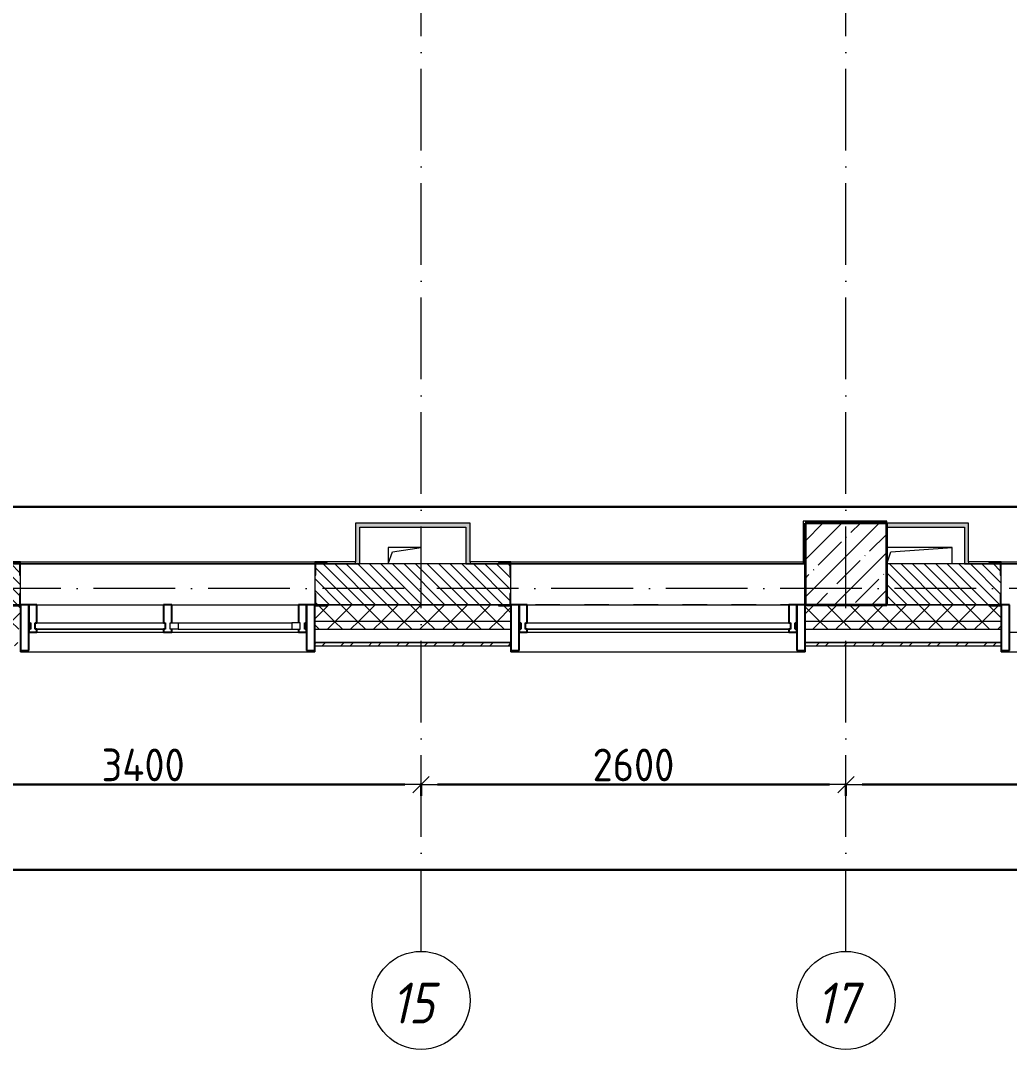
# Model space of a CAD drawing. Header units: millimetres. Extents: x -17017 to 628417, y -109036 to 199237.
# Drawn here: x 13280 to 19330, y -109036 to -102740 of the extents above; entities that cross this region are included whole.
import ezdxf

# ---------------------------------------------------------------- set-up
doc = ezdxf.new("R2010")
doc.units = ezdxf.units.MM
doc.linetypes.add('50_200_ШТРИХ_1Т_ш5_п1_п1_', pattern=[700, 500, -100, 0, -100])
doc.linetypes.add('Штрих короткий', pattern=[300, 150, -150])
for name, color, linetype, lineweight in [('0-1', 7, 'Continuous', 5), ('0-2', 7, 'Continuous', 9), ('Импосты витража', 7, 'Continuous', 9), ('Импосты витража-1', 7, 'Continuous', 25), ('Каркас_Импост', 7, 'Continuous', 13), ('Каркас_Импост-1', 7, 'Continuous', 9), ('Несущие колонны', 7, 'Continuous', 9), ('Несущие колонны-1', 7, 'Continuous', 35), ('Обобщенные модели', 7, 'Continuous', 9), ('Общие ребра', 7, 'Continuous', 9), ('Окна', 7, 'Continuous', 9), ('Оси', 7, 'Continuous', 9), ('Оси-1', 7, 'Continuous', 20), ('Оси-2', 7, '50_200_ШТРИХ_1Т_ш5_п1_п1_', 9), ('Остекление-1', 7, 'Continuous', 9), ('Перемычка-1', 7, 'Штрих короткий', 9), ('Размеры', 7, 'Continuous', 15), ('Стены', 7, 'Continuous', 9), ('Стены-1', 7, 'Continuous', 13), ('стяжа', 7, 'Continuous', 30), ('Штриховка разреза-1', 7, 'Continuous', 9)]:
    doc.layers.add(name, color=color, linetype=linetype, lineweight=lineweight)
doc.layers.add('Штриховка разреза-4', color=1, linetype='Continuous', lineweight=9, true_color=0xff0000)
doc.layers.get('0-2').off()
doc.styles.add('ISOCPEUR_I_1', font='isocpeui.ttf', dxfattribs={"width": 0.85, "height": 2.5})
doc.styles.add('СПДС', font='isocpeur.ttf', dxfattribs={"width": 0.9})
doc.dimstyles.new('Размера А3', dxfattribs={"dimtxt": 200, "dimasz": 100, "dimexe": 70, "dimexo": 100, "dimgap": 20, "dimtad": 1, "dimdec": 0, "dimrnd": 10, "dimzin": 0, "dimdsep": 46, "dimtxsty": 'СПДС', "dimblk": 'ARROWHEAD_6', "dimcen": 1, "dimclrd": 256, "dimclre": 256, "dimclrt": 256, "dimazin": 0, "dimtfac": 1, "dimtdec": 0, "dimtmove": 2, "dimatfit": 3, "dimfxl": 1, "dimtolj": 1, "dimtzin": 0, "dimarcsym": 0})
pattern_1 = [(45, (0, 0), (-70.71068, 70.71068), []), (135, (0, 0), (-70.71068, -70.71068), [])]
pattern_2 = [(135, (0, 0), (-35.35534, -35.35534), [])]

# ---------------------------------------------------------------- blocks, each defined once
blk = doc.blocks.new('Ось сетки - Круг_Ø6_00__ISO-2_5_0_9K_-16731441-АИ2_02_План отделки стен 2-го этажа _Часть 2_')
at = {"layer": 'Оси-1'}
blk.add_circle((0, 0), 3, dxfattribs=at)
blk = doc.blocks.new('ARROWHEAD_6')
at = {"color": 0, "linetype": 'Continuous'}
for p, q in [((0, 0), (-1, 0)), ((-0.5, -0.5), (0.5, 0.5))]:
    blk.add_line(p, q, dxfattribs=at)
blk = doc.blocks.new('*D716')
at = {"layer": 'Defpoints', "color": 0, "transparency": 16777216}
for p in [(12329.9, -107309.1), (15729.9, -107309.1), (15729.9, -107415.1)]:
    blk.add_point(p, dxfattribs=at)
at = {"layer": 'Размеры', "lineweight": -2, "transparency": 16777216}
for p, q in [((12329.9, -107409.1), (12329.9, -107485.1)), ((12429.9, -107415.1), (15629.9, -107415.1)), ((15729.9, -107409.1), (15729.9, -107485.1))]:
    blk.add_line(p, q, dxfattribs=at)
at = {"layer": 'Размеры', "lineweight": -2, "transparency": 16777216, "xscale": 100, "yscale": 100, "zscale": 100, "rotation": 180}
blk.add_blockref('ARROWHEAD_6', (12329.9, -107415.1), dxfattribs=at)
at = {"layer": 'Размеры', "lineweight": -2, "transparency": 16777216, "xscale": 100, "yscale": 100, "zscale": 100}
blk.add_blockref('ARROWHEAD_6', (15729.9, -107415.1), dxfattribs=at)
at = {"layer": 'Размеры', "transparency": 16777216, "insert": (14029.9, -107295.1), "char_height": 200, "width": 2.564, "attachment_point": 5, "style": 'СПДС'}
blk.add_mtext('\\A1;3400', dxfattribs=at)
blk = doc.blocks.new('*D717')
at = {"layer": 'Defpoints', "color": 0, "transparency": 16777216}
for p in [(15729.9, -107309.1), (18329.9, -107309.1), (18329.9, -107415.1)]:
    blk.add_point(p, dxfattribs=at)
at = {"layer": 'Размеры', "lineweight": -2, "transparency": 16777216}
for p, q in [((15729.9, -107409.1), (15729.9, -107485.1)), ((15829.9, -107415.1), (18229.9, -107415.1)), ((18329.9, -107409.1), (18329.9, -107485.1))]:
    blk.add_line(p, q, dxfattribs=at)
at = {"layer": 'Размеры', "lineweight": -2, "transparency": 16777216, "xscale": 100, "yscale": 100, "zscale": 100, "rotation": 180}
blk.add_blockref('ARROWHEAD_6', (15729.9, -107415.1), dxfattribs=at)
at = {"layer": 'Размеры', "lineweight": -2, "transparency": 16777216, "xscale": 100, "yscale": 100, "zscale": 100}
blk.add_blockref('ARROWHEAD_6', (18329.9, -107415.1), dxfattribs=at)
at = {"layer": 'Размеры', "transparency": 16777216, "insert": (17029.9, -107295.1), "char_height": 200, "width": 2.488, "attachment_point": 5, "style": 'СПДС'}
blk.add_mtext('\\A1;2600', dxfattribs=at)
blk = doc.blocks.new('*D718')
at = {"layer": 'Defpoints', "color": 0, "transparency": 16777216}
for p in [(18329.9, -107309.1), (21329.9, -107309.1), (21329.9, -107415.1)]:
    blk.add_point(p, dxfattribs=at)
at = {"layer": 'Размеры', "lineweight": -2, "transparency": 16777216}
for p, q in [((18329.9, -107409.1), (18329.9, -107485.1)), ((18429.9, -107415.1), (21229.9, -107415.1)), ((21329.9, -107409.1), (21329.9, -107485.1))]:
    blk.add_line(p, q, dxfattribs=at)
at = {"layer": 'Размеры', "lineweight": -2, "transparency": 16777216, "xscale": 100, "yscale": 100, "zscale": 100, "rotation": 180}
blk.add_blockref('ARROWHEAD_6', (18329.9, -107415.1), dxfattribs=at)
at = {"layer": 'Размеры', "lineweight": -2, "transparency": 16777216, "xscale": 100, "yscale": 100, "zscale": 100}
blk.add_blockref('ARROWHEAD_6', (21329.9, -107415.1), dxfattribs=at)
at = {"layer": 'Размеры', "transparency": 16777216, "insert": (19829.9, -107295.1), "char_height": 200, "width": 2.488, "attachment_point": 5, "style": 'СПДС'}
blk.add_mtext('\\A1;3000', dxfattribs=at)
blk = doc.blocks.new('*D740')
at = {"layer": 'Defpoints', "color": 0, "transparency": 16777216}
for p in [(-10070.1, -107830.3), (93429.9, -107830.3), (93429.9, -107936.4)]:
    blk.add_point(p, dxfattribs=at)
at = {"layer": 'Размеры', "lineweight": -2, "transparency": 16777216}
for p, q in [((-10070.1, -107930.3), (-10070.1, -108006.4)), ((-9970.1, -107936.4), (93329.9, -107936.4)), ((93429.9, -107930.3), (93429.9, -108006.4))]:
    blk.add_line(p, q, dxfattribs=at)
at = {"layer": 'Размеры', "lineweight": -2, "transparency": 16777216, "xscale": 100, "yscale": 100, "zscale": 100, "rotation": 180}
blk.add_blockref('ARROWHEAD_6', (-10070.1, -107936.4), dxfattribs=at)
at = {"layer": 'Размеры', "lineweight": -2, "transparency": 16777216, "xscale": 100, "yscale": 100, "zscale": 100}
blk.add_blockref('ARROWHEAD_6', (93429.9, -107936.4), dxfattribs=at)
at = {"layer": 'Размеры', "transparency": 16777216, "insert": (41679.9, -107816.4), "char_height": 200, "width": 3.544, "attachment_point": 5, "style": 'СПДС'}
blk.add_mtext('\\A1;103500', dxfattribs=at)
blk = doc.blocks.new('BSC_Колонна _Прямоугольная - 500х500-V96-АИ2_02_План отделки стен 2-го этажа _Часть 2_')
at = {"layer": 'Несущие колонны'}
h = blk.add_hatch(dxfattribs=at)
h.set_pattern_fill('FP_95', color=256, style=0, pattern_type=2)
h.set_pattern_definition([(45, (-28400, -150), (-114.04925, 114.04925), []), (45, (-28285.95, -150), (-114.04925, 114.04925), [201.613, -40.323, 3.353, -36.97])])
h.paths.add_polyline_path([(-250, -250), (250, -250), (250, 250), (-250, 250)], flags=0)
at = {"layer": 'Несущие колонны-1'}
for p, q in [((250, 250), (-250, 250)), ((-250, 250), (-250, -250)), ((250, -250), (250, 250)), ((-250, -250), (250, -250))]:
    blk.add_line(p, q, dxfattribs=at)
blk = doc.blocks.new('Проем_Дверь_Прямоугольный - 1800х2700h_оконные проемы-25805030-АИ2_02_План отделки стен 2-го этажа _Часть 2_')
at = {"layer": 'Перемычка-1'}
for p, q in [((900, 125), (-900, 125)), ((900, -125), (-900, -125))]:
    blk.add_line(p, q, dxfattribs=at)
blk = doc.blocks.new('PNS_Панель прямоугольная1 - Нр_Стекло - 40мм-25293744-АИ2_02_План отделки стен 2-го этажа _Часть 2_')
at = {"layer": 'Остекление-1'}
for p, q in [((-800, 40), (800, 40)), ((-810, 0), (810, 0)), ((800, 0), (-800, 0))]:
    blk.add_line(p, q, dxfattribs=at)
blk = doc.blocks.new('Прямоугольный импост - Импост структурный с накладкой - 150мм-25651488-АИ2_02_План отделки стен 2-го этажа _Часть 2_')
at = {"layer": 'Импосты витража'}
for p, q in [((44650, -100), (46250, -100)), ((44650, -267), (46250, -267))]:
    blk.add_line(p, q, dxfattribs=at)
blk = doc.blocks.new('Прямоугольный импост - Импост структурный с накладкой - 150мм-25651501-АИ2_02_План отделки стен 2-го этажа _Часть 2_')
at = {"layer": 'Импосты витража-1'}
for p, q in [((-25, 0), (-25, 17)), ((-25, 17), (25, 17)), ((-15, 0), (-25, 0)), ((-15, -40), (-15, 0)), ((25, 0), (15, 0)), ((15, 0), (15, -40)), ((25, 17), (25, 0)), ((-25, -150), (-25, -40)), ((-25, -40), (-15, -40)), ((15, -40), (25, -40)), ((25, -40), (25, -150)), ((25, -150), (-25, -150))]:
    blk.add_line(p, q, dxfattribs=at)
blk = doc.blocks.new('PNS_Панель прямоугольная2 - Нр_Стекло - 40мм-26243474-АИ2_02_План отделки стен 2-го этажа _Часть 2_')
at = {"layer": 'Каркас_Импост'}
for p, q in [((-397.5, 0), (-397.5, 40)), ((-397.5, 40), (-347.5, 40)), ((-347.5, 40), (-347.5, 0)), ((397.5, 40), (347.5, 40)), ((347.5, 40), (347.5, 0)), ((397.5, 0), (397.5, 40)), ((-347.5, 0), (-397.5, 0)), ((347.5, 0), (397.5, 0))]:
    blk.add_line(p, q, dxfattribs=at)
at = {"layer": 'Каркас_Импост-1'}
for p, q in [((-347.5, 40), (347.5, 40)), ((-347.5, 0), (347.5, 0))]:
    blk.add_line(p, q, dxfattribs=at)
blk = doc.blocks.new('Прямоугольный импост - Импост структурный с накладкой - 150мм-25647633-АИ2_02_План отделки стен 2-го этажа _Часть 2_')
at = {"layer": 'Импосты витража-1'}
for p, q in [((-25, 0), (-25, 17)), ((-25, 17), (25, 17)), ((-15, 0), (-25, 0)), ((-15, -40), (-15, 0)), ((25, 17), (25, 0)), ((-25, -150), (-25, -40)), ((-25, -40), (-15, -40)), ((25, -40), (25, -150)), ((25, -150), (-25, -150))]:
    blk.add_line(p, q, dxfattribs=at)
blk = doc.blocks.new('Прямоугольный импост - Импост структурный с накладкой - 150мм-25647642-АИ2_02_План отделки стен 2-го этажа _Часть 2_')
at = {"layer": 'Импосты витража'}
for p, q in [((42475, -100), (43250, -100)), ((42475, -267), (43250, -267))]:
    blk.add_line(p, q, dxfattribs=at)
blk = doc.blocks.new('Прямоугольный импост - Импост структурный с накладкой - 150мм-V150-АИ2_02_План отделки стен 2-го этажа _Часть 2_')
at = {"layer": 'Импосты витража-1'}
for p, q in [((-25, 0), (-25, 17)), ((-25, 17), (25, 17)), ((25, 0), (15, 0)), ((15, 0), (15, -40)), ((25, 17), (25, 0)), ((-25, -150), (-25, -40)), ((15, -40), (25, -40)), ((25, -40), (25, -150)), ((25, -150), (-25, -150))]:
    blk.add_line(p, q, dxfattribs=at)
blk = doc.blocks.new('PNS_Панель прямоугольная1 - Нр_Стекло - 40мм-25259299-АИ2_02_План отделки стен 2-го этажа _Часть 2_')
at = {"layer": 'Остекление-1'}
for p, q in [((-387.5, 40), (387.5, 40)), ((-397.5, 0), (397.5, 0)), ((387.5, 0), (-387.5, 0))]:
    blk.add_line(p, q, dxfattribs=at)
blk = doc.blocks.new('Прямоугольный импост - Импост структурный с накладкой - 150мм-25647644-АИ2_02_План отделки стен 2-го этажа _Часть 2_')
at = {"layer": 'Импосты витража-1'}
for p, q in [((-25, 0), (-25, 17)), ((-25, 17), (25, 17)), ((-15, 0), (-25, 0)), ((-15, -40), (-15, 0)), ((25, 0), (15, 0)), ((15, 0), (15, -40)), ((25, 17), (25, 0)), ((-25, -150), (-25, -40)), ((-25, -40), (-15, -40)), ((15, -40), (25, -40)), ((25, -40), (25, -150)), ((25, -150), (-25, -150))]:
    blk.add_line(p, q, dxfattribs=at)
blk = doc.blocks.new('Прямоугольный импост - Откос НВФ_50х280 мм-V159-АИ2_02_План отделки стен 2-го этажа _Часть 2_')
at = {"layer": 'Импосты витража-1'}
for p, q in [((-50, 130), (0, 130)), ((-50, -150), (-50, 130)), ((0, 130), (0, -150)), ((0, -150), (-50, -150))]:
    blk.add_line(p, q, dxfattribs=at)
blk = doc.blocks.new('Прямоугольный импост - Откос НВФ_50х280 мм-25995273-АИ2_02_План отделки стен 2-го этажа _Часть 2_')
at = {"layer": 'Импосты витража-1'}
for p, q in [((0, 130), (-50, 130)), ((-50, 130), (-50, -150)), ((0, -144), (0, 130)), ((-50, -150), (0, -150))]:
    blk.add_line(p, q, dxfattribs=at)
blk = doc.blocks.new('Прямоугольный импост - Откос НВФ_50х280 мм-25993838-АИ2_02_План отделки стен 2-го этажа _Часть 2_')
at = {"layer": 'Импосты витража-1'}
for p, q in [((0, 130), (-50, 130)), ((-50, 130), (-50, -150)), ((0, -144), (0, 130)), ((-50, -150), (0, -150))]:
    blk.add_line(p, q, dxfattribs=at)
blk = doc.blocks.new('Прямоугольный импост - Откос НВФ_50х280 мм-25993834-АИ2_02_План отделки стен 2-го этажа _Часть 2_')
at = {"layer": 'Импосты витража-1'}
for p, q in [((-50, 130), (0, 130)), ((-50, -150), (-50, 130)), ((0, 130), (0, -144)), ((0, -150), (-50, -150))]:
    blk.add_line(p, q, dxfattribs=at)
blk = doc.blocks.new('Фахверк_СКБ_Уголок - 250_2700-27497298-АИ2_02_План отделки стен 2-го этажа _Часть 2_')
at = {"layer": 'Обобщенные модели'}
for p, q in [((200, 181), (125, 181)), ((125, 181), (125, 106)), ((131, 106), (131, 175)), ((131, 175), (200, 175)), ((200, 175), (200, 181)), ((125, 106), (131, 106)), ((131, -6), (125, -6)), ((125, -6), (125, -81)), ((131, -75), (131, -6)), ((125, -81), (200, -81)), ((200, -75), (131, -75)), ((200, -81), (200, -75))]:
    blk.add_line(p, q, dxfattribs=at)
blk = doc.blocks.new('AR_Отверстие прямоугольное _в плите_ - AR_Отверстие прямоугольное _в плите_-30511394-АИ2_02_План отделки стен 2-го этажа _Часть 2_')
at = {"layer": 'Обобщенные модели'}
for p, q in [((200, 50), (-200, 50)), ((-200, -50), (-175, 25)), ((-175, 25), (200, 50)), ((200, -50), (200, 50))]:
    blk.add_line(p, q, dxfattribs=at)
blk = doc.blocks.new('AR_Отверстие прямоугольное _в плите_ - AR_Отверстие прямоугольное _в плите_-V214-АИ2_02_План отделки стен 2-го этажа _Часть 2_')
at = {"layer": 'Обобщенные модели'}
for p, q in [((100, 50), (-100, 50)), ((-100, 50), (-100, -50)), ((-100, -50), (-75, 25)), ((-75, 25), (100, 50)), ((100, -50), (100, 50))]:
    blk.add_line(p, q, dxfattribs=at)
blk = doc.blocks.new('Отлив_СКБ - Отлив витража_120_НВФ-31885687-АИ2_02_План отделки стен 2-го этажа _Часть 2_')
at = {"layer": 'Окна'}
for p, q in [((1750, -2), (50, -2)), ((0, -120), (0, -113)), ((0, -120), (1800, -120)), ((1800, -113), (1800, -120))]:
    blk.add_line(p, q, dxfattribs=at)
blk = doc.blocks.new('0125-Р-ОО-Ш2-АР-о_23_10_2024_rvt-1-АИ2_02_План отделки стен 2-го этажа _Часть 2_')
at = {"layer": 'Штриховка разреза-1'}
h = blk.add_hatch(dxfattribs=at)
h.set_pattern_fill('FP_2', color=256, style=0, pattern_type=2)
h.set_pattern_definition(pattern_2)
h.paths.add_polyline_path([(25779, -100), (26344, -100), (26344, -31), (26350, -31), (26350, 81), (26344, 81), (26344, 150), (25156, 150), (25156, 81), (25150, 81), (25150, -31), (25156, -31), (25156, -100), (25313, -100)], flags=0)
h.paths.add_polyline_path([(23344, -100), (23344, -31), (23350, -31), (23350, 81), (23344, 81), (23344, 150), (22650, 150), (22650, -100), (23275, -100)], flags=0)
h = blk.add_hatch(dxfattribs=at)
h.set_pattern_fill('FP_2', color=256, style=0, pattern_type=2)
h.set_pattern_definition(pattern_2)
h.paths.add_polyline_path([(29040.9, -100), (29344, -100), (29344, -31), (29350, -31), (29350, 81), (29344, 81), (29344, 150), (28650, 150), (28650, -100)], flags=0)
h = blk.add_hatch(dxfattribs=at)
h.set_pattern_fill('FP_81', color=256, style=0, pattern_type=2)
h.set_pattern_definition(pattern_1)
h.paths.add_polyline_path([(103134.1, -200), (103600, -200), (103600, -100), (94575, -100), (94575, -106), (94500, -106), (94500, -200), (102202.1, -200)], flags=0)
h.paths.add_polyline_path([(91850, -200), (92700, -200), (92700, -106), (92625, -106), (92625, -100), (84750, -100), (84750, -200), (91350, -200)], flags=0)
h.paths.add_polyline_path([(83562.3, -200), (83750, -200), (83750, -100), (82625, -100), (82625, -106), (82550, -106), (82550, -200), (83250, -200)], flags=0)
h.paths.add_polyline_path([(74750, -200), (74750, -100), (73425, -100), (73425, -106), (73350, -106), (73350, -200), (74242.4, -200)], flags=0)
h.paths.add_polyline_path([(71446.5, -200), (71550, -200), (71550, -106), (71475, -106), (71475, -100), (70425, -100), (70425, -106), (70350, -106), (70350, -200), (71200, -200)], flags=0)
h.paths.add_polyline_path([(67718.5, -200), (68549.7, -200), (68549.7, -106), (68475, -106), (68475, -100), (67425, -100), (67425, -106), (67350, -106), (67350, -200)], flags=0)
h.paths.add_polyline_path([(64700, -200), (65550, -200), (65550, -106), (65475, -106), (65475, -100), (64425, -100), (64425, -106), (64350, -106), (64350, -200), (64456.5, -200)], flags=0)
h.paths.add_polyline_path([(62550, -200), (62550, -106), (62475, -106), (62475, -100), (61425, -100), (61425, -106), (61350, -106), (61350, -200), (62126.6, -200)], flags=0)
h.paths.add_polyline_path([(56534.6, -200), (56550, -200), (56550, -106), (56475, -106), (56475, -100), (55425, -100), (55425, -106), (55350, -106), (55350, -200), (56200, -200)], flags=0)
h.paths.add_polyline_path([(53272.7, -200), (53550, -200), (53550, -106), (53475, -106), (53475, -100), (52425, -100), (52425, -106), (52350, -106), (52350, -200), (52806.7, -200)], flags=0)
h.paths.add_polyline_path([(50550, -200), (50550, -106), (50475, -106), (50475, -100), (49425, -100), (49425, -106), (49350, -106), (49350, -200), (50010.7, -200)], flags=0)
h.paths.add_polyline_path([(47475, -200), (47550, -200), (47550, -106), (47475, -106), (47475, -100), (46425, -100), (46425, -106), (46350, -106), (46350, -200), (47214.7, -200)], flags=0)
h.paths.add_polyline_path([(44550, -200), (44550, -106), (44475, -106), (44475, -100), (43425, -100), (43425, -106), (43350, -106), (43350, -200), (44418.8, -200)], flags=0)
h.paths.add_polyline_path([(40700, -200), (41550, -200), (41550, -106), (41475, -105.4), (41475, -100), (40150, -100), (40150, -200), (40690.8, -200)], flags=0)
h.paths.add_polyline_path([(38344, -200), (38350, -200), (38350, -106), (38275, -106), (38275, -100), (37150, -100), (37150, -200), (38275, -200)], flags=0)
h.paths.add_polyline_path([(35350, -200), (35350, -106), (35275, -106), (35275, -100), (34225, -100), (34225, -106), (34150, -106), (34150, -200), (35344, -200)], flags=0)
h.paths.add_polyline_path([(32275, -200), (32350, -200), (32350, -106), (32275, -106), (32275, -100), (31150, -100), (31150, -200), (31650, -200)], flags=0)
h.paths.add_polyline_path([(29350, -200), (29350, -106), (29275, -106), (29275, -100), (28150, -100), (28150, -200), (29344, -200)], flags=0)
h.paths.add_polyline_path([(25779, -200), (26350, -200), (26350, -106), (26275, -106), (26275, -100), (25225, -100), (25225, -106), (25150, -106), (25150, -200), (25313, -200)], flags=0)
h.paths.add_polyline_path([(22650, -200), (23350, -200), (23350, -106), (23275, -106), (23275, -100), (22150, -100), (22150, -200)], flags=0)
h.paths.add_polyline_path([(19255.1, -200), (20350, -200), (20350, -106), (20275, -106), (20275, -100), (19150, -100), (19150, -200)], flags=0)
h.paths.add_polyline_path([(16459.1, -200), (17350, -200), (17350, -106), (17275, -106), (17275, -100), (16225, -100), (16225, -106), (16150, -106), (16150, -200)], flags=0)
h.paths.add_polyline_path([(14595.1, -200), (15150, -200), (15150, -106), (15075, -106), (15075, -100), (9825, -100), (9825, -106), (9750, -106), (9750, -200), (13663.1, -200)], flags=0)
h.paths.add_polyline_path([(8150, -200), (8750, -200), (8750, -106), (8675, -106), (8675, -100), (-100, -100), (-100, -200), (8071.2, -200)], flags=0)
h = blk.add_hatch(dxfattribs=at)
h.set_pattern_fill('FP_81', color=256, style=0, pattern_type=2)
h.set_pattern_definition(pattern_1)
h.paths.add_polyline_path([(103600, -250), (103700, -250), (103700, -200), (94500, -200), (94500, -250), (103134.1, -250)], flags=0)
h.paths.add_polyline_path([(91950.2, -250), (92700, -250), (92700, -200), (84750, -200), (84750, -250), (91018.2, -250)], flags=0)
h.paths.add_polyline_path([(83562.3, -250), (83750, -250), (83750, -200), (82550, -200), (82550, -250), (82630.3, -250)], flags=0)
h.paths.add_polyline_path([(74242.4, -250), (74750, -250), (74750, -200), (73350, -200), (73350, -250), (73776.4, -250)], flags=0)
h.paths.add_polyline_path([(70350, -250), (71550, -250), (71550, -200), (70350, -200)], flags=0)
h.paths.add_polyline_path([(68549.7, -250), (68549.7, -200), (67350, -200), (67350, -250), (67718.5, -250)], flags=0)
h.paths.add_polyline_path([(64350, -250), (65550, -250), (65550, -200), (64350, -200)], flags=0)
h.paths.add_polyline_path([(62550, -250), (62550, -200), (61350, -200), (61350, -250), (62126.6, -250)], flags=0)
h.paths.add_polyline_path([(56550, -250), (56550, -200), (55350, -200), (55350, -250), (56534.6, -250)], flags=0)
h.paths.add_polyline_path([(53550, -250), (53550, -200), (52350, -200), (52350, -250), (53272.7, -250)], flags=0)
h.paths.add_polyline_path([(50550, -250), (50550, -200), (49350, -200), (49350, -250), (50010.7, -250)], flags=0)
h.paths.add_polyline_path([(47214.7, -250), (47550, -250), (47550, -200), (46350, -200), (46350, -250), (46748.7, -250)], flags=0)
h.paths.add_polyline_path([(43486.8, -250), (44550, -250), (44550, -200), (43350, -200), (43350, -250)], flags=0)
h.paths.add_polyline_path([(41550, -250), (41550, -200), (40150, -200), (40150, -250), (40690.8, -250)], flags=0)
h.paths.add_polyline_path([(37894.8, -250), (38350, -250), (38350, -200), (37150, -200), (37150, -250)], flags=0)
h.paths.add_polyline_path([(35098.9, -250), (35350, -250), (35350, -200), (34150, -200), (34150, -250), (34166.9, -250)], flags=0)
h.paths.add_polyline_path([(32302.9, -250), (32350, -250), (32350, -200), (31150, -200), (31150, -250), (31370.9, -250)], flags=0)
h.paths.add_polyline_path([(29040.9, -250), (29350, -250), (29350, -200), (28150, -200), (28150, -250), (28575, -250)], flags=0)
h.paths.add_polyline_path([(25313, -250), (26350, -250), (26350, -200), (25150, -200), (25150, -250)], flags=0)
h.paths.add_polyline_path([(22983, -250), (23350, -250), (23350, -200), (22150, -200), (22150, -250)], flags=0)
h.paths.add_polyline_path([(20350, -250), (20350, -200), (19150, -200), (19150, -250), (20187, -250)], flags=0)
h.paths.add_polyline_path([(17350, -250), (17350, -200), (16150, -200), (16150, -250), (16459.1, -250)], flags=0)
h.paths.add_polyline_path([(14595.1, -250), (15150, -250), (15150, -200), (9750, -200), (9750, -250), (13663.1, -250)], flags=0)
h.paths.add_polyline_path([(8537.2, -250), (8750, -250), (8750, -200), (-200, -200), (-200, -250), (8071.2, -250)], flags=0)
h = blk.add_hatch(dxfattribs=at)
h.set_pattern_fill('FP_80', color=256, style=0, pattern_type=2)
h.set_pattern_definition([(45, (0, 0), (-85.5366, 85.5366), []), (45, (57.02, 0), (-85.5366, 85.5366), [])])
h.paths.add_polyline_path([(40665, -350), (40665, -330), (40151, -330), (40151, -350)], flags=0)
h.paths.add_polyline_path([(38350, -350), (38350, -330), (37150, -330), (37150, -350), (37894.8, -350)], flags=0)
h.paths.add_polyline_path([(35350, -350), (35350, -330), (34151, -330), (34151, -350), (35098.9, -350)], flags=0)
h.paths.add_polyline_path([(31370.9, -350), (32350, -350), (32350, -330), (31150, -330), (31150, -350)], flags=0)
h.paths.add_polyline_path([(29040.9, -350), (29350, -350), (29350, -330), (28151, -330), (28151, -350), (28575, -350)], flags=0)
h.paths.add_polyline_path([(26245, -350), (26350, -350), (26350, -330), (25150, -330), (25150, -350), (25779, -350)], flags=0)
h.paths.add_polyline_path([(23350, -350), (23350, -330), (22150, -330), (22150, -350), (22983, -350)], flags=0)
h.paths.add_polyline_path([(20187, -350), (20350, -350), (20350, -330), (19150, -330), (19150, -350), (19255.1, -350)], flags=0)
h.paths.add_polyline_path([(17350, -350), (17350, -330), (16150, -330), (16150, -350), (16459.1, -350)], flags=0)
h.paths.add_polyline_path([(15150, -350), (15150, -330), (9750, -330), (9750, -350), (14595.1, -350)], flags=0)
h.paths.add_polyline_path([(8071.2, -350), (8750, -350), (8750, -330), (-330, -330), (-330, -350), (7139.2, -350)], flags=0)
at = {"layer": 'Общие ребра'}
for p, q in [((26275, -100), (25225, -100)), ((25225, -100), (26275, -100)), ((25150, -200), (26350, -200)), ((25150, -250), (26350, -250)), ((28150, -200), (29350, -200)), ((28150, -250), (29350, -250))]:
    blk.add_line(p, q, dxfattribs=at)
at = {"layer": 'Стены'}
for p, q in [((23350, 150), (25150, 150)), ((26350, 150), (28138, 150)), ((29350, 150), (31150, 150))]:
    blk.add_line(p, q, dxfattribs=at)
at = {"layer": 'Стены-1'}
for p, q in [((26275, 150), (25225, 150)), ((29275, 150), (28650, 150)), ((23350, -31), (23350, 81)), ((25150, 81), (25150, -31)), ((26350, -31), (26350, 81)), ((29350, -31), (29350, 81)), ((25150, -106), (25150, -330)), ((26350, -330), (26350, -106)), ((28150, -100), (28150, -330)), ((29275, -100), (28650, -100)), ((28650, -100), (29275, -100)), ((29350, -330), (29350, -106)), ((25150, -330), (26350, -330)), ((26350, -330), (25150, -330)), ((25150, -330), (25150, -350)), ((25150, -350), (26350, -350)), ((26350, -350), (26350, -330)), ((28150, -330), (29350, -330)), ((29350, -330), (28151, -330)), ((28151, -330), (28151, -350)), ((28151, -350), (29350, -350)), ((29350, -350), (29350, -330))]:
    blk.add_line(p, q, dxfattribs=at)
at = {"layer": '0-2'}
for name, p in [('BSC_Колонна _Прямоугольная - 500х500-V96-АИ2_02_План отделки стен 2-го этажа _Часть 2_', (28400, 150)), ('AR_Отверстие прямоугольное _в плите_ - AR_Отверстие прямоугольное _в плите_-V214-АИ2_02_План отделки стен 2-го этажа _Часть 2_', (25700, 200)), ('AR_Отверстие прямоугольное _в плите_ - AR_Отверстие прямоугольное _в плите_-30511394-АИ2_02_План отделки стен 2-го этажа _Часть 2_', (28850, 200)), ('Фахверк_СКБ_Уголок - 250_2700-27497298-АИ2_02_План отделки стен 2-го этажа _Часть 2_', (25025, -25)), ('Проем_Дверь_Прямоугольный - 1800х2700h_оконные проемы-25805030-АИ2_02_План отделки стен 2-го этажа _Часть 2_', (27250, 25)), ('Проем_Дверь_Прямоугольный - 1800х2700h_оконные проемы-25805030-АИ2_02_План отделки стен 2-го этажа _Часть 2_', (30250, 25)), ('Прямоугольный импост - Импост структурный с накладкой - 150мм-25647642-АИ2_02_План отделки стен 2-го этажа _Часть 2_', (-19025, 0)), ('Прямоугольный импост - Импост структурный с накладкой - 150мм-25647642-АИ2_02_План отделки стен 2-го этажа _Часть 2_', (-18200, 0)), ('Прямоугольный импост - Импост структурный с накладкой - 150мм-25651488-АИ2_02_План отделки стен 2-го этажа _Часть 2_', (-18200, 0)), ('PNS_Панель прямоугольная1 - Нр_Стекло - 40мм-25259299-АИ2_02_План отделки стен 2-го этажа _Часть 2_', (23837.5, -250)), ('PNS_Панель прямоугольная2 - Нр_Стекло - 40мм-26243474-АИ2_02_План отделки стен 2-го этажа _Часть 2_', (24662.5, -250)), ('PNS_Панель прямоугольная1 - Нр_Стекло - 40мм-25293744-АИ2_02_План отделки стен 2-го этажа _Часть 2_', (27250, -250)), ('Отлив_СКБ - Отлив витража_120_НВФ-31885687-АИ2_02_План отделки стен 2-го этажа _Часть 2_', (23350, -267)), ('Отлив_СКБ - Отлив витража_120_НВФ-31885687-АИ2_02_План отделки стен 2-го этажа _Часть 2_', (26350, -267)), ('Отлив_СКБ - Отлив витража_120_НВФ-31885687-АИ2_02_План отделки стен 2-го этажа _Часть 2_', (29350, -267))]:
    blk.add_blockref(name, p, dxfattribs=at)
at = {"layer": '0-2', "rotation": 180}
for name, p in [('Фахверк_СКБ_Уголок - 250_2700-27497298-АИ2_02_План отделки стен 2-го этажа _Часть 2_', (23475, 75)), ('Проем_Дверь_Прямоугольный - 1800х2700h_оконные проемы-25805030-АИ2_02_План отделки стен 2-го этажа _Часть 2_', (24250, 25)), ('Фахверк_СКБ_Уголок - 250_2700-27497298-АИ2_02_План отделки стен 2-го этажа _Часть 2_', (26475, 75)), ('Фахверк_СКБ_Уголок - 250_2700-27497298-АИ2_02_План отделки стен 2-го этажа _Часть 2_', (29475, 75)), ('Прямоугольный импост - Откос НВФ_50х280 мм-25993838-АИ2_02_План отделки стен 2-го этажа _Часть 2_', (23350, -250)), ('Прямоугольный импост - Откос НВФ_50х280 мм-25995273-АИ2_02_План отделки стен 2-го этажа _Часть 2_', (26350, -250)), ('Прямоугольный импост - Откос НВФ_50х280 мм-25993838-АИ2_02_План отделки стен 2-го этажа _Часть 2_', (29350, -250))]:
    blk.add_blockref(name, p, dxfattribs=at)
at = {"layer": '0-2', "extrusion": (0, 0, -1), "rotation": 180}
for name, p in [('Прямоугольный импост - Импост структурный с накладкой - 150мм-25647644-АИ2_02_План отделки стен 2-го этажа _Часть 2_', (-23425, -250)), ('Прямоугольный импост - Импост структурный с накладкой - 150мм-25647633-АИ2_02_План отделки стен 2-го этажа _Часть 2_', (-24250, -250)), ('Прямоугольный импост - Импост структурный с накладкой - 150мм-V150-АИ2_02_План отделки стен 2-го этажа _Часть 2_', (-25075, -250)), ('Прямоугольный импост - Откос НВФ_50х280 мм-25993834-АИ2_02_План отделки стен 2-го этажа _Часть 2_', (-25150, -250)), ('Прямоугольный импост - Импост структурный с накладкой - 150мм-25651501-АИ2_02_План отделки стен 2-го этажа _Часть 2_', (-26425, -250)), ('Прямоугольный импост - Импост структурный с накладкой - 150мм-25651501-АИ2_02_План отделки стен 2-го этажа _Часть 2_', (-28075, -250)), ('Прямоугольный импост - Откос НВФ_50х280 мм-V159-АИ2_02_План отделки стен 2-го этажа _Часть 2_', (-28150, -250))]:
    blk.add_blockref(name, p, dxfattribs=at)
blk = doc.blocks.new('2ч2эт')
at = {"layer": 'Штриховка разреза-4'}
for points in [[(15354.9, -105840.3), (16029.9, -105840.3), (16029.9, -105815.3), (15329.9, -105815.3), (15329.9, -105840.3)], [(18579.9, -105840.3), (19079.9, -105840.3), (19079.9, -105815.3), (18579.9, -105815.3)], [(15354.9, -106065.3), (15354.9, -105840.3), (15329.9, -105840.3), (15329.9, -106065.3)], [(16029.9, -106065.3), (16029.9, -105840.3), (16004.9, -105840.3), (16004.9, -106065.3)], [(19079.9, -106065.3), (19079.9, -105840.3), (19054.9, -105840.3), (19054.9, -106065.3)]]:
    blk.add_hatch(color=256, dxfattribs=at).paths.add_polyline_path(points, flags=0)
at = {"layer": 'Общие ребра'}
for p, q in [((15329.9, -106065.3), (15329.9, -106053.3)), ((16029.9, -106053.3), (16029.9, -106065.3)), ((19079.9, -106053.3), (19079.9, -106065.3))]:
    blk.add_line(p, q, dxfattribs=at)
at = {"layer": 'Стены'}
for p, q in [((13279.9, -106053.3), (15079.9, -106053.3)), ((15079.9, -106065.3), (13279.9, -106065.3)), ((16279.9, -106053.3), (18067.9, -106053.3)), ((18067.9, -106065.3), (16279.9, -106065.3)), ((19279.9, -106053.3), (21067.9, -106053.3)), ((21067.9, -106065.3), (19279.9, -106065.3))]:
    blk.add_line(p, q, dxfattribs=at)
at = {"layer": 'Стены-1'}
for p, q in [((16029.9, -105815.3), (15329.9, -105815.3)), ((15329.9, -105815.3), (15329.9, -106053.3)), ((16029.9, -106053.3), (16029.9, -105815.3)), ((18579.9, -105803.3), (18067.9, -105803.3)), ((18067.9, -105803.3), (18067.9, -106065.3)), ((18579.9, -105815.3), (18579.9, -105803.3)), ((19079.9, -105815.3), (18579.9, -105815.3)), ((19079.9, -106053.3), (19079.9, -105815.3)), ((15354.9, -105840.3), (16004.9, -105840.3)), ((15354.9, -106065.3), (15354.9, -105840.3)), ((16004.9, -105840.3), (16004.9, -106065.3)), ((18579.9, -105840.3), (19054.9, -105840.3)), ((19054.9, -105840.3), (19054.9, -106065.3)), ((13279.9, -106053.3), (13079.9, -106053.3)), ((13279.9, -106059.3), (13279.9, -106053.3)), ((15329.9, -106053.3), (15079.9, -106053.3)), ((15079.9, -106053.3), (15079.9, -106059.3)), ((15154.9, -106065.3), (15354.9, -106065.3)), ((16004.9, -106065.3), (16204.9, -106065.3)), ((16279.9, -106053.3), (16029.9, -106053.3)), ((16279.9, -106059.3), (16279.9, -106053.3)), ((18067.9, -106065.3), (18079.9, -106065.3)), ((19054.9, -106065.3), (19204.9, -106065.3)), ((19279.9, -106053.3), (19079.9, -106053.3)), ((19279.9, -106059.3), (19279.9, -106053.3))]:
    blk.add_line(p, q, dxfattribs=at)
at = {"layer": '0-1'}
blk.add_blockref('0125-Р-ОО-Ш2-АР-о_23_10_2024_rvt-1-АИ2_02_План отделки стен 2-го этажа _Часть 2_', (-10070.1, -106215.3), dxfattribs=at)
blk = doc.blocks.new('ось2эт')
at = {"layer": 'Оси-2'}
for p, q in [((15729.9, -108435.9), (15729.9, -54635.1)), ((18329.9, -108435.9), (18329.9, -93480.6)), ((96138.3, -106215.3), (-12388.8, -106215.3))]:
    blk.add_line(p, q, dxfattribs=at)
at = {"layer": 'Оси-1', "xscale": 99.99999999999993, "yscale": 99.99999999999993, "zscale": 99.99999999999993}
for p in [(15729.9, -108735.9), (18329.9, -108735.9)]:
    blk.add_blockref('Ось сетки - Круг_Ø6_00__ISO-2_5_0_9K_-16731441-АИ2_02_План отделки стен 2-го этажа _Часть 2_', p, dxfattribs=at)
at = {"layer": 'Оси', "char_height": 250, "width": 346.329, "attachment_point": 1, "style": 'ISOCPEUR_I_1'}
for s, insert in [('15', (15548.9, -108627.2)), ('17', (18148.9, -108627.2))]:
    blk.add_mtext(s, dxfattribs=dict(at, insert=insert))
at = {"layer": 'Размеры'}
for base, p1, p2, picture, middle in [((15729.9, -107415.1), (12329.9, -107309.1), (15729.9, -107309.1), '*D716', (14029.9, -107295.1)), ((18329.9, -107415.1), (15729.9, -107309.1), (18329.9, -107309.1), '*D717', (17029.9, -107295.1)), ((21329.9, -107415.1), (18329.9, -107309.1), (21329.9, -107309.1), '*D718', (19829.9, -107295.1)), ((93429.9, -107936.4), (-10070.1, -107830.3), (93429.9, -107830.3), '*D740', (41679.9, -107816.4))]:
    dim = blk.add_linear_dim(base=base, p1=p1, p2=p2, dimstyle='Размера А3', dxfattribs=at)
    dim.commit()
    dim.dimension.update_dxf_attribs({"geometry": picture, "text_midpoint": middle})

msp = doc.modelspace()

# ---------------------------------------------------------------- linework, layer by layer
at = {"layer": 'стяжа'}
msp.add_lwpolyline([(7179.9, -98915.3), (21579.9, -98915.3), (21579.9, -105715.3), (7179.9, -105715.3)], close=True, dxfattribs=at)

# ---------------------------------------------------------------- block references
for name in ['ось2эт', '2ч2эт']:
    msp.add_blockref(name, (0, 0), dxfattribs=at)

doc.saveas('drawing.dxf')
